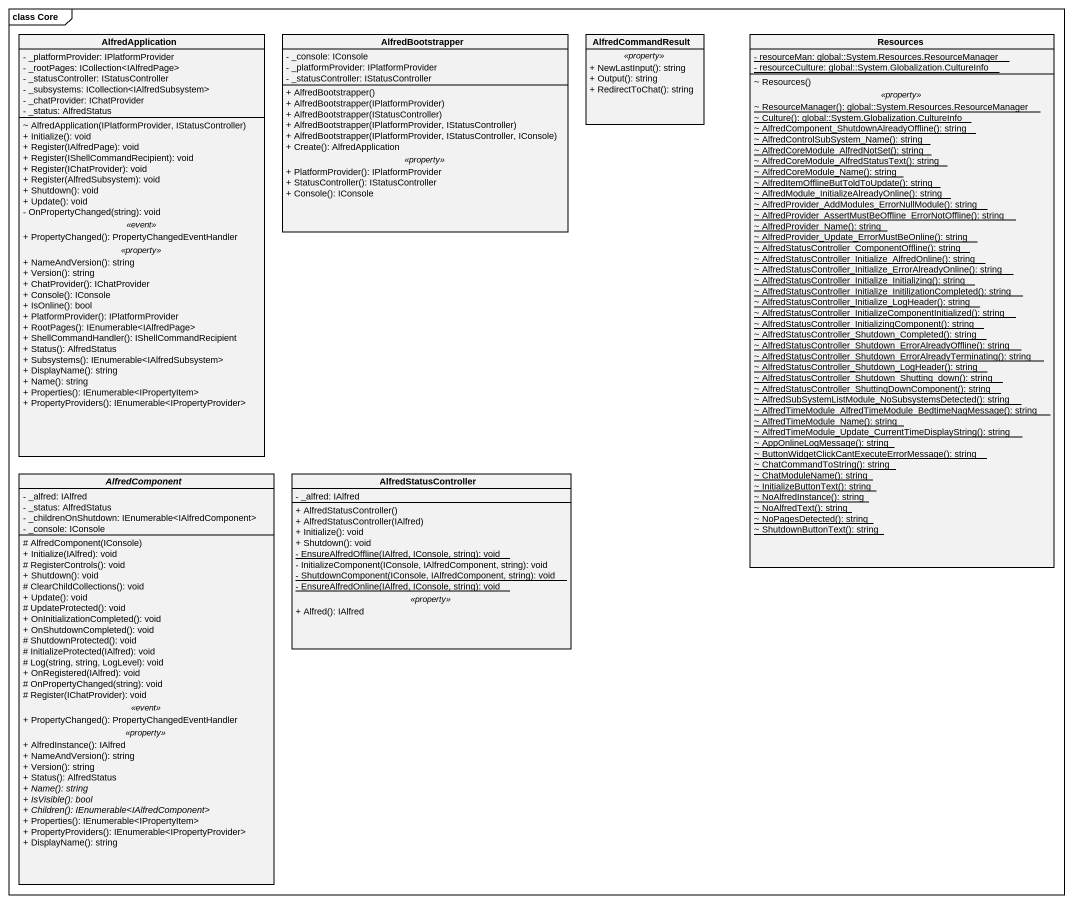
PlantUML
@startuml
mainframe class Core
hide circle
hide empty members
skinparam classAttributeIconSize 0
class AlfredApplication {
  - _platformProvider: IPlatformProvider
  - _rootPages: ICollection<IAlfredPage>
  - _statusController: IStatusController
  - _subsystems: ICollection<IAlfredSubsystem>
  - _chatProvider: IChatProvider
  - _status: AlfredStatus
  --
  ~ AlfredApplication(IPlatformProvider, IStatusController)
  + Initialize(): void
  + Register(IAlfredPage): void
  + Register(IShellCommandRecipient): void
  + Register(IChatProvider): void
  + Register(AlfredSubsystem): void
  + Shutdown(): void
  + Update(): void
  - OnPropertyChanged(string): void
  .. <<event>> ..
  + PropertyChanged(): PropertyChangedEventHandler
  .. <<property>> ..
  + NameAndVersion(): string
  + Version(): string
  + ChatProvider(): IChatProvider
  + Console(): IConsole
  + IsOnline(): bool
  + PlatformProvider(): IPlatformProvider
  + RootPages(): IEnumerable<IAlfredPage>
  + ShellCommandHandler(): IShellCommandRecipient
  + Status(): AlfredStatus
  + Subsystems(): IEnumerable<IAlfredSubsystem>
  + DisplayName(): string
  + Name(): string
  + Properties(): IEnumerable<IPropertyItem>
  + PropertyProviders(): IEnumerable<IPropertyProvider>
}
class AlfredBootstrapper {
  - _console: IConsole
  - _platformProvider: IPlatformProvider
  - _statusController: IStatusController
  --
  + AlfredBootstrapper()
  + AlfredBootstrapper(IPlatformProvider)
  + AlfredBootstrapper(IStatusController)
  + AlfredBootstrapper(IPlatformProvider, IStatusController)
  + AlfredBootstrapper(IPlatformProvider, IStatusController, IConsole)
  + Create(): AlfredApplication
  .. <<property>> ..
  + PlatformProvider(): IPlatformProvider
  + StatusController(): IStatusController
  + Console(): IConsole
}
class AlfredCommandResult {
  .. <<property>> ..
  + NewLastInput(): string
  + Output(): string
  + RedirectToChat(): string
}
class Resources {
  {static} - resourceMan: global::System.Resources.ResourceManager
  {static} - resourceCulture: global::System.Globalization.CultureInfo
  --
  ~ Resources()
  .. <<property>> ..
  {static} ~ ResourceManager(): global::System.Resources.ResourceManager
  {static} ~ Culture(): global::System.Globalization.CultureInfo
  {static} ~ AlfredComponent_ShutdownAlreadyOffline(): string
  {static} ~ AlfredControlSubSystem_Name(): string
  {static} ~ AlfredCoreModule_AlfredNotSet(): string
  {static} ~ AlfredCoreModule_AlfredStatusText(): string
  {static} ~ AlfredCoreModule_Name(): string
  {static} ~ AlfredItemOfflineButToldToUpdate(): string
  {static} ~ AlfredModule_InitializeAlreadyOnline(): string
  {static} ~ AlfredProvider_AddModules_ErrorNullModule(): string
  {static} ~ AlfredProvider_AssertMustBeOffline_ErrorNotOffline(): string
  {static} ~ AlfredProvider_Name(): string
  {static} ~ AlfredProvider_Update_ErrorMustBeOnline(): string
  {static} ~ AlfredStatusController_ComponentOffline(): string
  {static} ~ AlfredStatusController_Initialize_AlfredOnline(): string
  {static} ~ AlfredStatusController_Initialize_ErrorAlreadyOnline(): string
  {static} ~ AlfredStatusController_Initialize_Initializing(): string
  {static} ~ AlfredStatusController_Initialize_InitilizationCompleted(): string
  {static} ~ AlfredStatusController_Initialize_LogHeader(): string
  {static} ~ AlfredStatusController_InitializeComponentInitialized(): string
  {static} ~ AlfredStatusController_InitializingComponent(): string
  {static} ~ AlfredStatusController_Shutdown_Completed(): string
  {static} ~ AlfredStatusController_Shutdown_ErrorAlreadyOffline(): string
  {static} ~ AlfredStatusController_Shutdown_ErrorAlreadyTerminating(): string
  {static} ~ AlfredStatusController_Shutdown_LogHeader(): string
  {static} ~ AlfredStatusController_Shutdown_Shutting_down(): string
  {static} ~ AlfredStatusController_ShuttingDownComponent(): string
  {static} ~ AlfredSubSystemListModule_NoSubsystemsDetected(): string
  {static} ~ AlfredTimeModule_AlfredTimeModule_BedtimeNagMessage(): string
  {static} ~ AlfredTimeModule_Name(): string
  {static} ~ AlfredTimeModule_Update_CurrentTimeDisplayString(): string
  {static} ~ AppOnlineLogMessage(): string
  {static} ~ ButtonWidgetClickCantExecuteErrorMessage(): string
  {static} ~ ChatCommandToString(): string
  {static} ~ ChatModuleName(): string
  {static} ~ InitializeButtonText(): string
  {static} ~ NoAlfredInstance(): string
  {static} ~ NoAlfredText(): string
  {static} ~ NoPagesDetected(): string
  {static} ~ ShutdownButtonText(): string
}
abstract class AlfredComponent {
  - _alfred: IAlfred
  - _status: AlfredStatus
  - _childrenOnShutdown: IEnumerable<IAlfredComponent>
  - _console: IConsole
  --
  # AlfredComponent(IConsole)
  + Initialize(IAlfred): void
  # RegisterControls(): void
  + Shutdown(): void
  # ClearChildCollections(): void
  + Update(): void
  # UpdateProtected(): void
  + OnInitializationCompleted(): void
  + OnShutdownCompleted(): void
  # ShutdownProtected(): void
  # InitializeProtected(IAlfred): void
  # Log(string, string, LogLevel): void
  + OnRegistered(IAlfred): void
  # OnPropertyChanged(string): void
  # Register(IChatProvider): void
  .. <<event>> ..
  + PropertyChanged(): PropertyChangedEventHandler
  .. <<property>> ..
  + AlfredInstance(): IAlfred
  + NameAndVersion(): string
  + Version(): string
  + Status(): AlfredStatus
  {abstract} + Name(): string
  {abstract} + IsVisible(): bool
  {abstract} + Children(): IEnumerable<IAlfredComponent>
  + Properties(): IEnumerable<IPropertyItem>
  + PropertyProviders(): IEnumerable<IPropertyProvider>
  + DisplayName(): string
}
class AlfredStatusController {
  - _alfred: IAlfred
  --
  + AlfredStatusController()
  + AlfredStatusController(IAlfred)
  + Initialize(): void
  + Shutdown(): void
  {static} - EnsureAlfredOffline(IAlfred, IConsole, string): void
  - InitializeComponent(IConsole, IAlfredComponent, string): void
  {static} - ShutdownComponent(IConsole, IAlfredComponent, string): void
  {static} - EnsureAlfredOnline(IAlfred, IConsole, string): void
  .. <<property>> ..
  + Alfred(): IAlfred
}
@enduml
